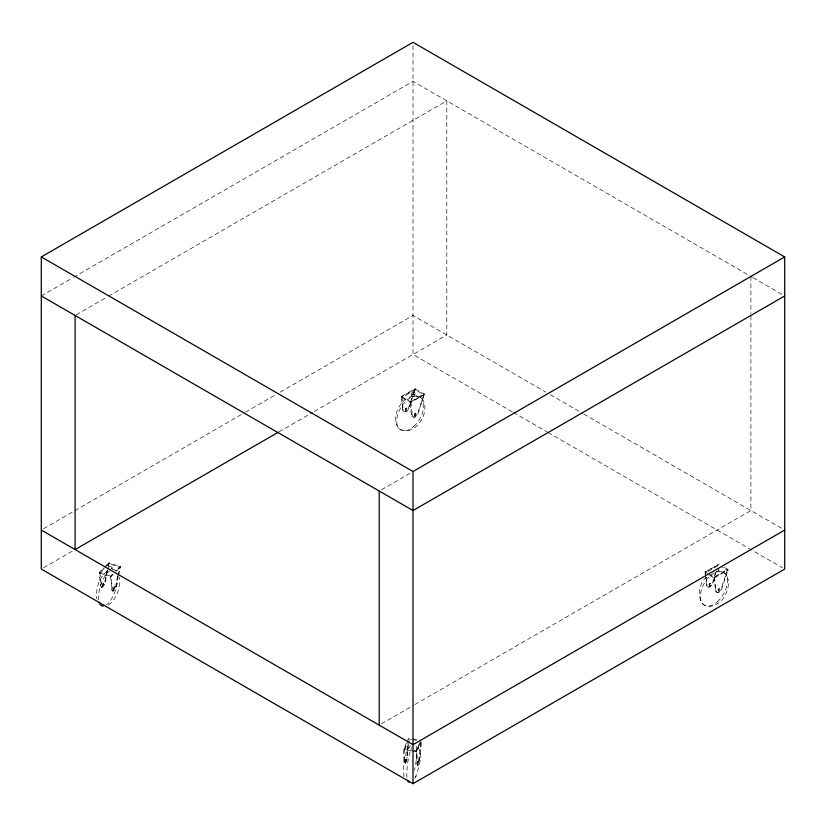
<?xml version="1.0" encoding="UTF-8"?>
<svg xmlns="http://www.w3.org/2000/svg" width="826" height="826" viewBox="0 0 826 826"><rect width="100%" height="100%" fill="white"/><g stroke="black" fill="none" stroke-linecap="round" stroke-linejoin="round"><path stroke-width="0.62" stroke-dasharray="4.13 3.1" d="M407.972 744.608C407.703 755.253 403.46 778.495 403.738 748.893L406.712 742.502M408.56 744.701C406.144 749.636 409.386 759.982 404.823 763.596M420.806 742.708L418.637 761.809L417.223 765.516L416.149 750.813L421.095 740.158M421.405 742.801L419.536 759.373C419.03 761.169 419.587 765.289 417.223 765.516M408.705 743.431L409.283 738.33L409.283 739.208L411.637 739.569M418.101 762.274C415.127 766.611 421.012 755.811 417.698 763.534M418.183 762.419L418.586 761.159M107.256 570.219C104.644 575.133 106.719 583.868 101.443 587.255L99.894 572.49L104.241 568.143M107.793 570.394C105.17 575.309 107.246 584.044 101.97 587.441L101.443 587.255M117.829 576.414C115.661 580.626 117.333 588.246 112.573 590.972L113.1 591.148C117.86 588.422 116.198 580.812 118.355 576.589M108.371 565.242L108.918 562.754L120.575 566.646L120.575 567.524L109.455 563.817L107.71 565.552M108.072 569.145L109.455 562.929L105.108 567.276M118.108 575.164L120.049 566.46L115.702 570.807M118.634 575.34L120.575 566.646L116.229 570.983M411.111 393.826L411.193 393.517A2.179 1.26 0 0 1 412.68 392.66L413.743 392.649A1.951 1.125 0 0 1 415.179 393.475L415.148 395.406A2.179 1.26 0 0 1 413.661 396.263L412.597 396.284A1.951 1.125 0 0 1 411.172 395.458L411.172 394.136A1.951 1.125 0 0 0 412.597 394.962L413.661 394.952A2.179 1.26 0 0 0 415.148 394.085L415.23 393.785M411.111 395.148L411.193 394.838A2.179 1.26 0 0 1 412.68 393.981L413.743 393.971A1.951 1.125 0 0 1 415.179 394.797L415.23 395.096M718.878 569.093L718.796 570.714A2.179 1.26 0 0 1 717.309 571.571L716.772 571.623M415.333 389.851L415.333 388.974L401.818 396.779L401.818 397.657L415.333 389.851L424.409 395.096L424.409 394.219L414.9 388.726L408.199 408.963L406.753 410.873L404.327 411.854M415.333 388.974L408.622 409.211L406.361 411.74L403.656 411.575L402.83 410.181L401.384 396.532L414.9 388.726M423.986 393.971L418.111 411.854C412.432 425.731 409.335 408.55 410.46 401.777L423.986 393.971L423.986 394.849L410.46 402.654L401.818 397.657M401.384 396.532L410.894 402.025L424.409 394.219L418.545 412.102C418.121 414.569 415.633 418.658 412.742 416.82M715.801 572.377C713.003 576.476 714.222 585.882 707.965 587.162M716.627 571.437C713.53 575.805 714.996 585.882 708.398 587.41L706.478 585.489L705.559 576.889M709.782 575.464L714.108 577.963L714.108 577.085L727.623 569.279L720.922 589.506L718.651 592.046L717.051 592.407M724.381 567.4L728.057 569.527L721.862 588.608L719.921 591.674L718.259 592.624L716.39 592.128L715.553 590.735L714.108 577.085M410.687 745.548C403.491 753.529 402.923 766.146 403.966 776.409M414.972 778.381C418.575 768.841 424.874 752.93 415.85 744.773M407.28 750.194L407.734 749.254M416.211 776.079L415.757 777.018M407.208 741.438L408.684 738.237L411.637 738.692M411.42 750.958L404.327 749.863L406.805 743.658M404.327 749.863L408.292 741.335M412.608 751.144L416.149 751.691L421.095 741.036M417.811 765.609L416.738 750.906L420.692 742.378M408.519 747.881L408.818 747.365M406.175 759.239L405.876 761.706L406.237 759.28L405.514 759.197L405.184 760.405L405.876 761.706M706.695 577.168C694.687 585.324 697.33 614.327 715.987 604.415C728.656 599.666 735.656 570.818 717.02 571.251M101.97 587.441L100.39 585.779L99.368 572.315L103.704 567.968M104.582 567.101L108.918 562.754M113.09 574.297L110.488 576.899L99.894 573.368L104.241 569.031M110.488 576.899L112.222 574.287M112.625 590.951L111.014 576.197L112.759 574.462M116.569 570.818L120.049 567.348L120.049 566.46M107.39 570.942C99.11 577.229 95.465 588.783 96.787 598.86M405.287 761.613L405.649 759.187M108.351 605.004C116.92 598.995 120.513 587.358 119.522 577.271M41.3 295.945L72.554 277.897M73.669 277.257L413 81.34L752.331 277.257M76.209 314.809L107.463 296.761M108.578 296.121L446.794 100.855L446.794 334.964L313.653 411.833M43.53 528.764L244.455 412.763M245.57 412.122L275.708 394.725M280.169 392.144L413 315.46L545.831 392.144M43.53 567.782L73.669 550.384M279.054 431.812L312.538 412.473M381.436 489.746L410.46 472.988M381.436 723.855L413.816 705.167M414.931 704.526L750.906 510.551L750.906 315.026M705.425 575.629L705.022 571.84L718.971 564.282L718.971 565.16L705.456 572.965L705.456 572.088L718.971 564.282M708.708 573.956L714.542 577.333L728.057 569.527L728.057 570.405L721.139 566.409M714.108 577.963L727.623 570.157L727.623 569.279M109.135 566.842L110.157 566.677A1.951 1.125 0 0 1 111.913 567.255L112.16 569.176M103.043 583.032C100.06 592.118 106.843 577.622 102.352 585.376M103.457 583.156L102.889 585.562M114.05 586.687C111.448 596.269 117.922 580.637 113.482 589.093M114.587 586.863L114.009 589.268M112.295 569.465L112.883 569.527A19.112 7.806 -71.6 0 1 114.855 570.033L116.27 571.117M412.824 738.878L417.553 739.611M412.824 739.755L416.366 740.303M403.738 748.893L411.42 750.08M412.608 750.266L416.738 750.906M406.537 757.359L407.125 757.452M418.947 759.28L419.536 759.373M404.234 761.252L405.411 763.689M416.634 763.172L417.233 763.265M99.368 572.315L111.014 576.197M104.768 581.401L105.294 581.576M115.888 585.107L116.425 585.293M100.307 584.777L100.844 584.953M110.488 576.021L111.964 588.67M113.1 591.148L111.737 590.27L111.438 588.494M406.588 407.92C404.255 407.61 405.514 412.071 407.022 409.665C407.125 406.309 407.094 409.851 405.442 410.078M407.022 408.168L405.876 408.829L405.876 410.326M415.674 413.165C413.341 412.855 414.6 417.316 416.108 414.91C416.211 411.555 416.18 415.086 414.528 415.313M416.108 413.413L414.962 414.074L414.962 415.571M710.236 583.228C707.903 582.919 709.162 587.379 710.67 584.973C710.773 581.618 710.742 585.159 709.09 585.386M710.67 583.476L709.524 584.137L709.524 585.634M719.322 588.473C716.989 588.164 718.248 592.624 719.745 590.218C719.859 586.863 719.818 590.394 718.176 590.621M719.745 588.721L718.599 589.382L718.599 590.879M417.997 761.066L418.286 763.627M753.085 277.691L784.7 295.945M550.292 394.725L582.66 413.413M583.786 414.053L784.7 530.055M512.347 411.833L413 354.478L413 42.322M513.462 412.473L546.946 431.812M548.061 432.452L782.47 567.782M705.022 571.84L707.624 573.337M402.716 409.169L403.656 411.575M411.802 414.415L413.176 417.068M706.364 584.478L707.304 586.883M715.45 589.723L716.39 592.128M421.962 398.813C432.473 412.009 412.938 440.031 398.163 427.589C388.488 414.146 407.755 386.826 422.344 399.175M112.099 568.866L111.902 568.577A1.951 1.125 0 0 0 111.593 568.329M718.878 570.405L718.816 570.105A1.951 1.125 0 0 0 718.62 569.816M714.542 577.333L715.884 589.971M705.456 572.088L705.858 575.877M705.993 577.147L706.798 584.725M410.894 402.025L412.236 414.662M401.818 396.779L403.15 409.417M404.327 748.986L404.823 761.345M750.906 276.431L750.906 313.735M416.149 750.813L416.149 751.691M410.46 401.777L410.46 402.654M109.455 562.929L109.455 563.817M99.894 572.49L99.894 573.368M112.16 567.854A2.179 1.26 0 0 1 111.541 568.711M117.509 575.701A19.112 7.806 -71.6 0 1 106.44 604.859M98.686 599.955A19.112 7.806 -71.6 0 1 109.765 570.797M416.036 746.095A19.112 4.037 -81.2 0 1 414.497 770.193M406.97 777.472A19.112 4.037 -81.2 0 1 411.751 747.53M413.754 426.433A19.112 11.037 -60 0 0 419.815 396.831A19.112 11.037 -60 0 0 397.203 416.882A19.112 11.037 -60 0 0 413.754 426.433M717.402 601.741A19.112 11.037 -60 0 0 723.452 572.139A19.112 11.037 -60 0 0 700.84 592.19A19.112 11.037 -60 0 0 717.402 601.741"/><path stroke-width="1.24" d="M41.3 256.927L413 42.322L784.7 256.927L784.7 569.073L413 783.678L41.3 569.073L41.3 256.927L413 471.522L784.7 256.927M278.238 432.277L75.094 549.569L75.094 315.449M784.7 295.945L413 510.54L41.3 295.945M784.7 530.055L413 744.66L41.3 530.055M413 471.522L413 783.678M379.206 491.036L379.206 725.145M103.322 606.119A19.112 7.806 -71.6 0 1 99.12 602.144M409.273 781.985A19.112 4.037 -81.2 0 1 407.466 780.167"/></g></svg>
